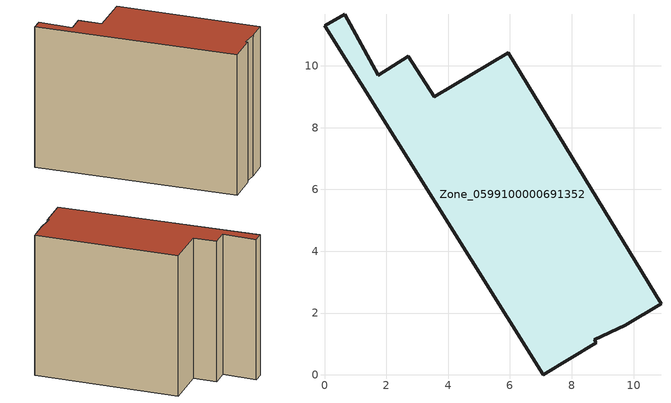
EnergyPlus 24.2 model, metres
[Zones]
Zone_0599100000691352
 floor ground (C_G): 8.79,1.04 7.08,0 0,11.29 0.66,11.67 1.75,9.7 2.72,10.31 3.55,9 5.95,10.43 10.89,2.31 9.72,1.6 8.73,1.14 z0
 wall outside (C_F): 3.55,9 2.72,10.31 1.75,9.7 0.66,11.67 0,11.29 7.08,0 8.79,1.04 8.73,1.14 9.72,1.6 10.89,2.31 5.95,10.43 3.55,9 z0:9.65
 roof outside (C_R): 8.73,1.14 9.72,1.6 10.89,2.31 5.95,10.43 3.55,9 2.72,10.31 1.75,9.7 0.66,11.67 0,11.29 7.08,0 8.79,1.04 z9.65
[BUILDING]
Pand.0599100000691352: North Axis=0; Terrain=City; Loads Convergence Tolerance Value=0.04; Temperature Convergence Tolerance Value=0.4; Solar Distribution=FullExterior; Maximum Number of Warmup Days=25; Minimum Number of Warmup Days=1
[Site:Location]
Rotterdam.The.Hague.AP_ZH_NLD Design_Conditions: Latitude=51.96; Longitude=4.45; Time Zone=1; Elevation=-4.5
[SITE:GROUNDTEMPERATURE:BUILDINGSURFACE]
18, 18, 18, 18, 18, 18, 18, 18, 18, 18, 18, 18
[MATERIAL] Thermal Absorptance=0.9; Solar Absorptance=0.7; Visible Absorptance=0.7
Name | Roughness | Thickness | Conductivity | Density | Specific Heat
G.TI.1946 | MediumSmooth | 0.15 | 1 | 540 | 1210
F.TI.1946 | Rough | 0.3 | 0.857143 | 1920 | 840
R.TI.1946 | MediumRough | 0.2 | 0.1 | 1500 | 1000
[CONSTRUCTION]
C_G: G.TI.1946
C_F: F.TI.1946
C_R: R.TI.1946
[ZONE]
Zone_0599100000691352: Type=1; Multiplier=1; Ceiling Height=Autocalculate; Volume=Autocalculate; Floor Area=autocalculate; Part of Total Floor Area=Yes
[ZONEINFILTRATION:DESIGNFLOWRATE]
Infil_Zone_0599100000691352: Zone or ZoneList or Space or SpaceList=Zone_0599100000691352; Schedule=AlwaysOn; Design Flow Rate Calculation Method=Flow/Area; Flow Rate per Floor Area=0.003; Constant Term Coefficient=1; Temperature Term Coefficient=0; Velocity Term Coefficient=0; Velocity Squared Term Coefficient=0
[HVACTEMPLATE:ZONE:IDEALLOADSAIRSYSTEM]
Zone_0599100000691352: Maximum Heating Supply Air Temperature=50; Minimum Cooling Supply Air Temperature=13; Maximum Heating Supply Air Humidity Ratio=0.0156; Minimum Cooling Supply Air Humidity Ratio=0.0077; Heating Limit=NoLimit; Cooling Limit=NoLimit; Dehumidification Control Type=ConstantSensibleHeatRatio; Cooling Sensible Heat Ratio=0.7; Dehumidification Setpoint=60; Humidification Control Type=None; Humidification Setpoint=30; Outdoor Air Method=None; Outdoor Air Flow Rate per Person=0.00944; Outdoor Air Flow Rate per Zone Floor Area=0; Outdoor Air Flow Rate per Zone=0; Demand Controlled Ventilation Type=None; Outdoor Air Economizer Type=NoEconomizer; Heat Recovery Type=None; Sensible Heat Recovery Effectiveness=0.7; Latent Heat Recovery Effectiveness=0.65
[ZONECONTROL:THERMOSTAT]
ThermostatControl_Zone_0599100000691352: Zone or ZoneList=Zone_0599100000691352; Control Type Schedule=DualSetpointControlType; Control 1=Thermostat_Zone_0599100000691352; Temperature Difference Between Cutout And Setpoint=0
[THERMOSTATSETPOINT:DUALSETPOINT]
Thermostat_Zone_0599100000691352: Heating Setpoint Temperature Schedule=HeatingSetpoint_Zone_0599100000691352; Cooling Setpoint Temperature Schedule=CoolingSetpoint_Zone_0599100000691352
[SCHEDULE:COMPACT]
HeatingSetpoint_Zone_0599100000691352: Through: 12/31, For: AllDays, Until: 24:00, 21
CoolingSetpoint_Zone_0599100000691352: Through: 12/31, For: AllDays, Until: 24:00, 24
DualSetpointControlType: Through: 12/31, For: AllDays, Until: 24:00, 4
AlwaysOn: Through: 12/31, For: AllDays, Until: 24:00, 1
